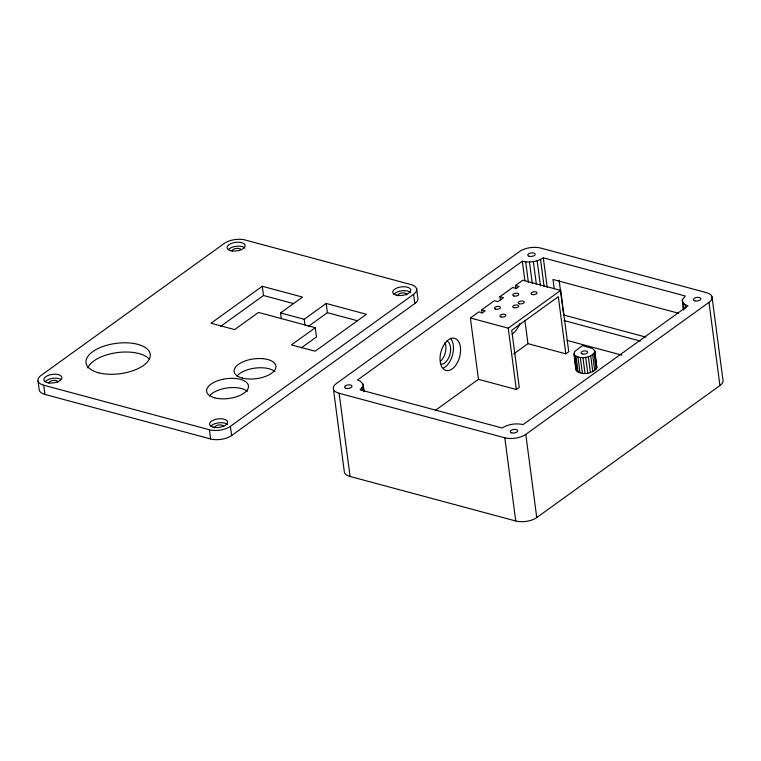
<?xml version="1.0" encoding="UTF-8"?>
<svg xmlns="http://www.w3.org/2000/svg" width="761" height="761" viewBox="0 0 761 761"><rect width="100%" height="100%" fill="white"/><g stroke="black" fill="none" stroke-linecap="round" stroke-linejoin="round"><path stroke-width="1.14" d="M363.863 391.82L363.13 384.238L360.191 381.109L357.442 380.062L522.312 261.261C529.38 262.811 537.171 261.755 543.306 257.836L685.319 296.01L682.322 299.739L683.359 309.594M573.956 354.16L574.688 351.515L582.479 345.627L592.686 348.586L594.741 350.783L596.805 367.886C592.8 374.022 580.852 375.867 576.039 369.96L573.956 354.16L574.65 355.358L576.733 371.159M576.039 369.96L574.412 356.243M596.805 367.886L594.741 350.783M682.313 301.613L685.242 304.742L687.992 305.789L523.121 424.59C516.053 423.04 508.262 424.096 502.127 428.015L360.115 389.841L363.111 386.112M574.65 355.358C580.529 359.297 590.736 358.184 594.731 352.086M512.143 334.307L515.149 331.501A21.146 12.3 -75 0 0 519.887 323.577M281.294 318.697L280.533 312.933L302.517 297.094L262.279 286.279L210.987 323.244L234.654 329.599L258.474 312.438L315.273 327.715L316.49 336.923L301.251 347.91M220.747 326.298L263.496 295.496L293.67 303.61M280.533 312.933L304.2 319.297L326.184 303.458L366.421 314.274L315.13 351.23L291.463 344.876L315.273 327.715M308.281 326.45L327.401 312.676L357.575 320.781M43.738 385.218L209.408 429.756A15.068 7.115 -7.5 0 0 230.402 426.331L413.594 294.326A15.068 7.115 -7.5 0 0 410.921 284.547L245.251 240.01A15.068 7.115 -7.5 0 0 224.257 243.434L41.065 375.439A15.068 7.115 -7.5 0 0 43.738 385.218L44.947 394.436L210.626 438.964A15.068 7.115 -7.5 0 0 231.62 435.549L414.812 303.544A15.068 7.115 -7.5 0 0 417.818 297.941L416.609 288.733M435.34 410.398L478.46 379.33L470.384 317.993L478.84 311.896L482.388 312.847L485.138 310.869L481.589 309.917L482.008 313.075M481.589 309.917L494.412 300.681L497.96 301.632L503.459 297.675L499.91 296.714L500.319 299.872M499.91 296.714L512.695 287.496L516.243 288.457L519.031 286.45L515.482 285.499L515.891 288.657M515.482 285.499L522.807 280.219L560.676 290.398L568.752 351.734L565.823 353.846L527.953 343.668L513.694 353.941M470.384 317.993L508.253 328.172L560.676 290.398M478.46 379.33L516.329 389.508L519.259 387.397L511.734 330.274L558.298 296.723L565.823 353.846M339.121 393.266L504.8 437.794A15.068 7.115 -7.5 0 0 525.794 434.379L708.986 302.374A15.068 7.115 -7.5 0 0 706.313 292.595L540.633 248.057A15.068 7.115 -7.5 0 0 519.639 251.472L336.448 383.477A15.068 7.115 -7.5 0 0 339.121 393.266L350.079 476.453L515.749 520.99A15.068 7.115 -7.5 0 0 536.743 517.566L719.935 385.561A15.068 7.115 -7.5 0 0 722.95 379.967L712.001 296.771M678.536 313.237L553.009 279.487L554.236 288.78M645.87 337.104L563.701 315.016L562.788 308.053M563.911 320.514L640.372 341.061M567.012 340.395L621.851 355.13M596.12 365.385L596.824 366.574M708.986 302.374L719.935 385.561M685.242 304.742L685.69 308.167M683.302 303.316L684.053 309.023M682.322 299.739L682.921 304.295M683.226 306.578L683.673 310.003M595.53 360.866L595.825 363.121M594.008 353.427L596.091 369.218M592.629 354.702L594.712 370.493M590.688 355.815L592.771 371.615M588.32 356.709L590.393 372.51M585.675 357.318L587.749 373.109M582.936 357.584L585.019 373.385M580.301 357.508L582.384 373.309M577.941 357.09L580.015 372.89M576.01 356.357L578.094 372.158M559.116 280.181L562.484 305.732M543.306 257.836L547.216 287.496M540.538 259.434L544.144 286.821M537.142 260.709L540.453 285.813M533.366 261.575L536.372 284.386M529.456 261.965L532.31 283.634M525.689 261.86L528.391 282.388M522.312 261.261L524.871 280.647M524.881 320.352L527.953 343.668M525.794 434.379L536.743 517.566M508.253 328.172L516.329 389.508M504.8 437.794L515.749 520.99M413.594 294.326L414.812 303.544M363.13 384.238L364.034 391.087M362.084 388.024L362.388 390.307M326.184 303.458L327.401 312.676M333.442 389.08L344.391 472.267A15.068 7.115 -7.5 0 0 350.079 476.453M304.2 319.297L304.961 325.061M262.279 286.279L263.496 295.496M230.402 426.331L231.62 435.549M209.408 429.756L210.626 438.964M38.05 381.033L39.268 390.25A15.068 7.115 -7.5 0 0 44.947 394.436M87.81 367.905A32.39 15.306 -7.5 0 1 116.319 352.724A32.39 15.306 -7.5 0 1 149.118 358.888M45.099 381.746A9.075 4.29 -7.5 0 1 60.595 379.225M48.961 383.297A4.518 2.14 -7.5 0 1 53.432 380.414A4.518 2.14 -7.5 0 1 57.865 382.403M210.778 426.284A9.075 4.29 -7.5 0 1 219.13 422.783A9.075 4.29 -7.5 0 1 227.434 424.619M214.64 427.825A4.518 2.14 -7.5 0 1 218.521 425.028A4.518 2.14 -7.5 0 1 223.544 426.379M232.153 251.292A4.518 2.14 -7.5 0 1 236.043 248.486A4.518 2.14 -7.5 0 1 241.056 249.836M397.822 295.82A4.528 2.14 -7.5 0 1 402.303 292.947A4.528 2.14 -7.5 0 1 406.735 294.935M228.29 249.741A9.075 4.29 -7.5 0 1 236.642 246.241A9.075 4.29 -7.5 0 1 244.956 248.076M393.96 294.279A9.084 4.29 -7.5 0 1 402.322 290.769A9.084 4.29 -7.5 0 1 410.636 292.614M209.437 395.891A21.089 9.969 -7.5 0 1 227.929 387.863A21.089 9.969 -7.5 0 1 247.382 391.316M236.909 376.096A21.089 9.969 -7.5 0 1 255.411 368.058A21.089 9.969 -7.5 0 1 274.864 371.511M444.871 342.621A12.052 7.011 -75 0 1 440.505 361.218M446.831 341.004A12.052 7.011 -75 0 1 450.132 353.646A12.052 7.011 -75 0 1 441.38 364.253M450.36 338.169A16.609 9.665 -75 0 1 452.757 354.093A16.609 9.665 -75 0 1 443.359 368.02M98.435 372.738A32.39 15.306 -7.5 0 0 150.003 357.375A32.39 15.306 -7.5 0 0 105.941 345.523A32.39 15.306 -7.5 0 0 98.435 372.738M47.372 382.593A9.075 4.29 -7.5 0 0 61.831 378.293A9.075 4.29 -7.5 0 0 49.475 374.973A9.075 4.29 -7.5 0 0 47.372 382.593M213.051 427.13A9.075 4.29 -7.5 0 0 227.51 422.821A9.075 4.29 -7.5 0 0 215.154 419.501A9.075 4.29 -7.5 0 0 213.051 427.13M230.564 250.588A9.075 4.29 -7.5 0 0 245.023 246.288A9.075 4.29 -7.5 0 0 232.676 242.968A9.075 4.29 -7.5 0 0 230.564 250.588M396.243 295.125A9.084 4.29 -7.5 0 0 410.702 290.816A9.084 4.29 -7.5 0 0 398.345 287.496A9.084 4.29 -7.5 0 0 396.243 295.125M242.198 378.027A21.089 9.969 -7.5 0 0 275.777 368.029A21.089 9.969 -7.5 0 0 247.087 360.314A21.089 9.969 -7.5 0 0 242.198 378.027M214.716 397.832A21.089 9.969 -7.5 0 0 248.305 387.825A21.089 9.969 -7.5 0 0 219.606 380.11A21.089 9.969 -7.5 0 0 214.716 397.832M694.86 300.842A3.767 1.779 -7.5 0 0 700.862 299.054A3.767 1.779 -7.5 0 0 695.735 297.675A3.767 1.779 -7.5 0 0 694.86 300.842M529.19 256.305A3.767 1.779 -7.5 0 0 535.183 254.516A3.767 1.779 -7.5 0 0 530.056 253.147A3.767 1.779 -7.5 0 0 529.19 256.305M511.668 432.847A3.767 1.779 -7.5 0 0 517.67 431.059A3.767 1.779 -7.5 0 0 512.543 429.68A3.767 1.779 -7.5 0 0 511.668 432.847M345.998 388.31A3.767 1.779 -7.5 0 0 351.991 386.521A3.767 1.779 -7.5 0 0 346.864 385.152A3.767 1.779 -7.5 0 0 345.998 388.31M582.336 353.922A3.31 1.57 -7.5 0 0 587.616 352.353A3.31 1.57 -7.5 0 0 583.107 351.144A3.31 1.57 -7.5 0 0 582.336 353.922M532.167 294.545A3.015 1.427 -7.5 0 0 536.962 293.118A3.015 1.427 -7.5 0 0 532.862 292.015A3.015 1.427 -7.5 0 0 532.167 294.545M501.052 316.966A3.015 1.427 -7.5 0 0 505.846 315.539A3.015 1.427 -7.5 0 0 501.746 314.436A3.015 1.427 -7.5 0 0 501.052 316.966M495.639 309.166A3.015 1.427 -7.5 0 0 500.434 307.729A3.015 1.427 -7.5 0 0 496.334 306.626A3.015 1.427 -7.5 0 0 495.639 309.166M513.922 295.981A3.015 1.427 -7.5 0 0 518.717 294.555A3.015 1.427 -7.5 0 0 514.617 293.451A3.015 1.427 -7.5 0 0 513.922 295.981M513.884 307.72A3.015 1.427 -7.5 0 0 518.679 306.293A3.015 1.427 -7.5 0 0 514.579 305.19A3.015 1.427 -7.5 0 0 513.884 307.72M519.373 303.763A3.015 1.427 -7.5 0 0 524.177 302.336A3.015 1.427 -7.5 0 0 520.077 301.232A3.015 1.427 -7.5 0 0 519.373 303.763M455.582 365.499A16.609 9.665 -75 0 0 455.306 338.578A16.609 9.665 -75 0 0 440.029 359.078A16.609 9.665 -75 0 0 455.582 365.499"/></g></svg>
